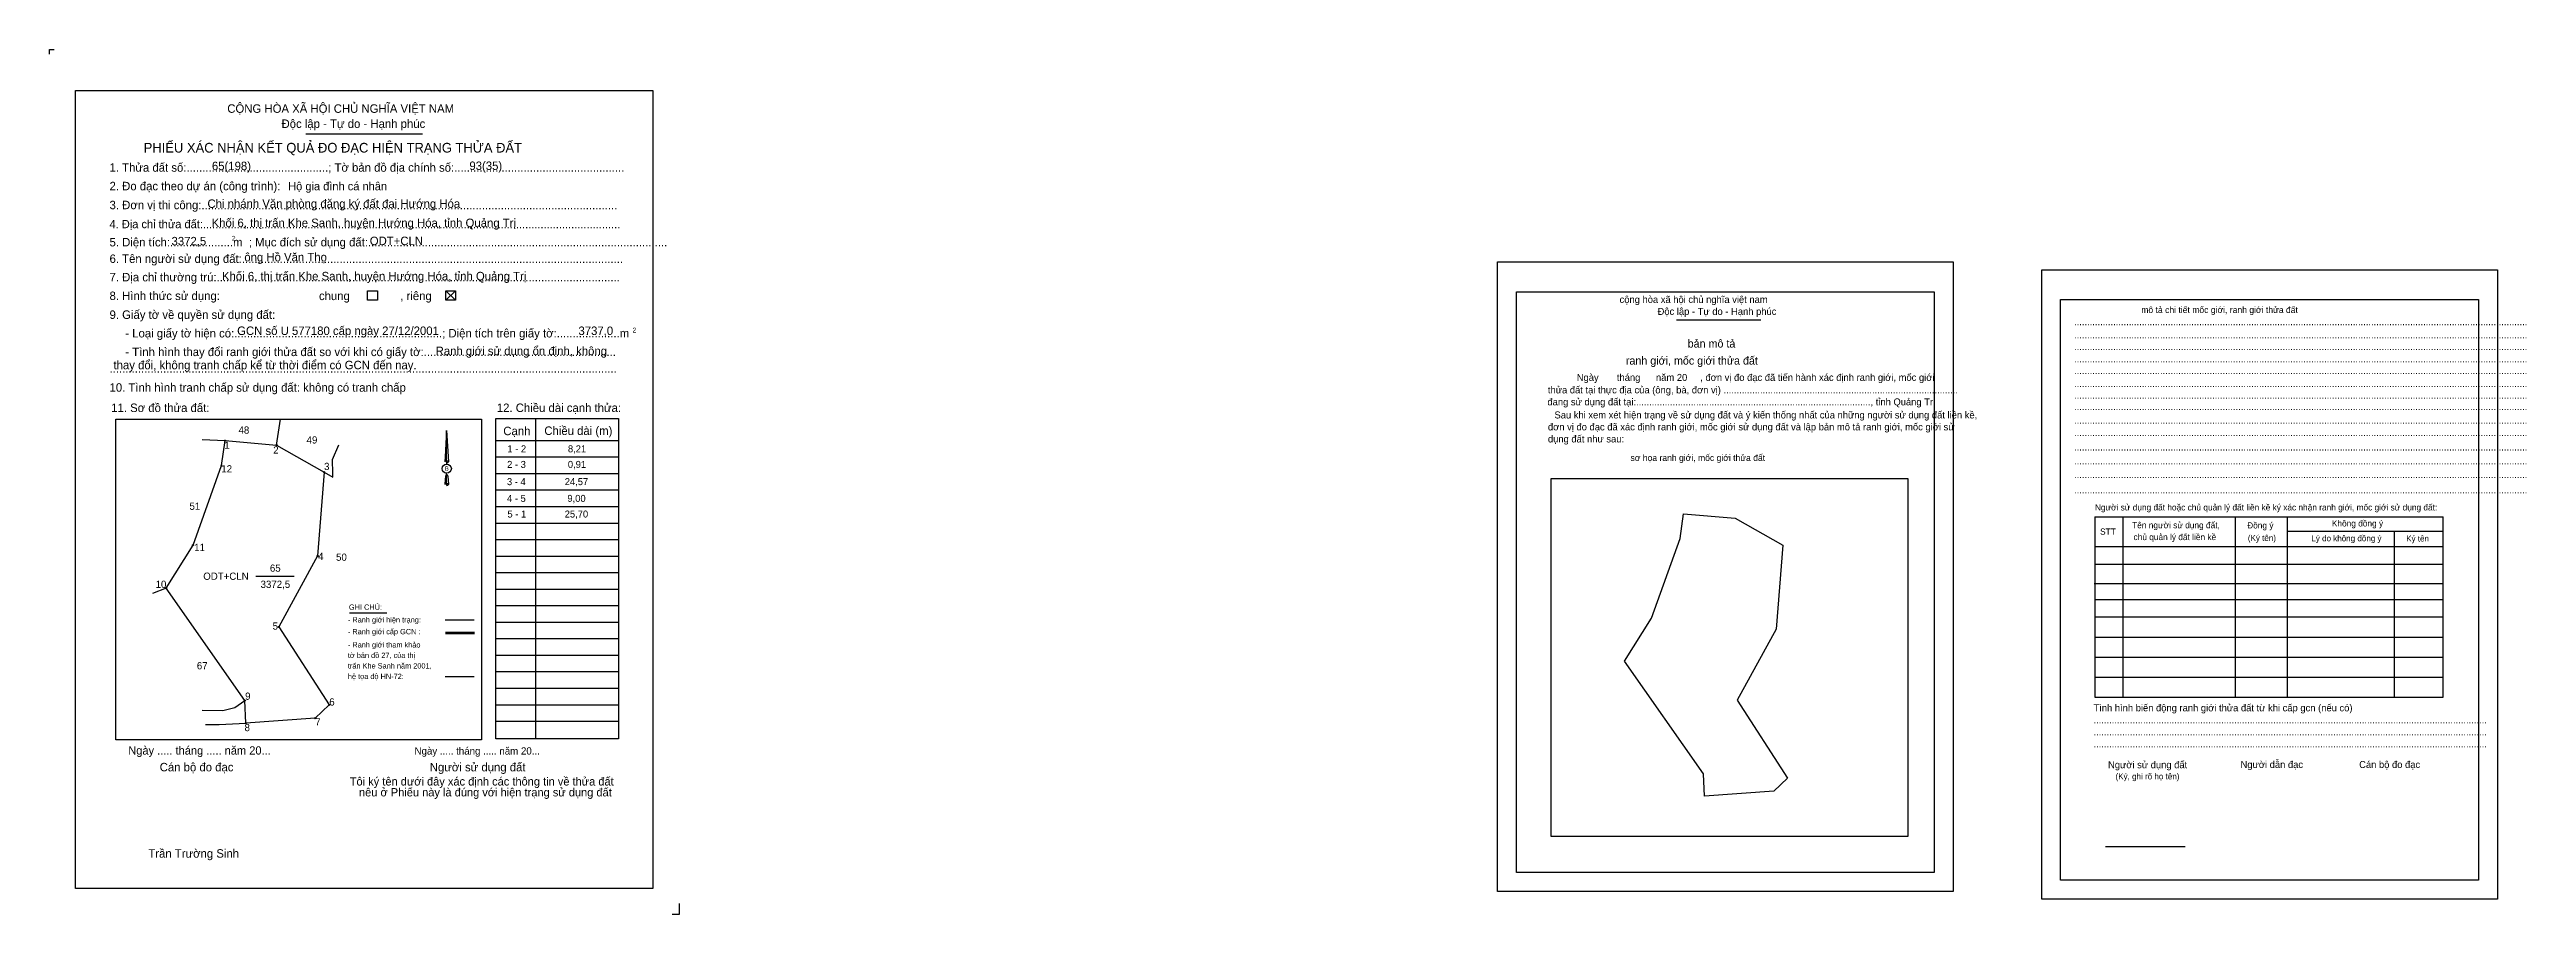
# Model space of a CAD drawing. Extents: x 551877 to 552732, y 1837671 to 1837970.
import ezdxf

# ---------------------------------------------------------------- set-up
doc = ezdxf.new("R2010")
doc.units = 0
for name, color, linetype in [('Level 1', 7, 'Continuous'), ('Level 10', 7, 'Continuous'), ('Level 13', 7, 'Continuous'), ('Level 16', 7, 'Continuous'), ('Level 17', 7, 'Continuous'), ('Level 18', 7, 'Continuous'), ('Level 2', 7, 'Continuous'), ('Level 20', 7, 'Continuous'), ('Level 48', 7, 'Continuous'), ('Level 50', 7, 'Continuous'), ('Level 6', 7, 'Continuous'), ('Level 9', 7, 'Continuous')]:
    doc.layers.add(name, color=color, linetype=linetype)

msp = doc.modelspace()

# ---------------------------------------------------------------- linework, layer by layer
at = {"layer": 'Level 1'}
for p, q in [((551885.71, 1837955.6), (551885.71, 1837955.6)), ((551965.2, 1837940.61), (552005.52, 1837940.61)), ((552013.53, 1837886.3), (552016.95, 1837883.11)), ((552013.53, 1837883.11), (552016.95, 1837886.3)), ((552438.7, 1837876.27), (552467.89, 1837876.27)), ((552044.57, 1837842.17), (552044.57, 1837731.51)), ((552030.87, 1837834.62), (552073.2, 1837834.62)), ((552030.87, 1837828.91), (552073.2, 1837828.91)), ((552030.87, 1837823.2), (552073.2, 1837823.2)), ((552030.87, 1837817.5), (552073.2, 1837817.5)), ((552030.87, 1837811.79), (552073.2, 1837811.79)), ((552030.87, 1837806.08), (552073.2, 1837806.08)), ((552030.87, 1837800.38), (552073.2, 1837800.38)), ((552030.87, 1837794.67), (552073.2, 1837794.67)), ((552030.87, 1837788.96), (552073.2, 1837788.96)), ((552030.87, 1837783.26), (552073.2, 1837783.26)), ((551980.28, 1837775.05), (551993.15, 1837775.05)), ((552030.87, 1837777.55), (552073.2, 1837777.55)), ((552013.32, 1837772.59), (552023.39, 1837772.59)), ((552013.45, 1837767.9), (552023.51, 1837767.9)), ((552013.48, 1837768.33), (552023.54, 1837768.33)), ((552030.87, 1837771.84), (552073.2, 1837771.84)), ((552030.87, 1837766.14), (552073.2, 1837766.14)), ((552030.87, 1837760.43), (552073.2, 1837760.43)), ((552013.32, 1837753.1), (552023.39, 1837753.1)), ((552030.87, 1837754.72), (552073.2, 1837754.72)), ((552030.87, 1837749.02), (552073.2, 1837749.02)), ((552030.87, 1837743.31), (552073.2, 1837743.31)), ((552030.87, 1837737.61), (552073.2, 1837737.61)), ((552085.13, 1837679.78), (552085.13, 1837679.78))]:
    msp.add_line(p, q, dxfattribs=at)
for points in [[(552383.38, 1837886.03), (552527.74, 1837886.03), (552527.74, 1837685.32), (552383.38, 1837685.32)], [(551899.62, 1837841.96), (552025.89, 1837841.96), (552025.89, 1837731.19), (551899.62, 1837731.19)], [(552030.87, 1837842.17), (552073.2, 1837842.17), (552073.2, 1837731.51), (552030.87, 1837731.51)], [(552395.39, 1837821.52), (552518.63, 1837821.52), (552518.63, 1837697.77), (552395.39, 1837697.77)]]:
    msp.add_lwpolyline(points, close=True, dxfattribs=at)
at = {"layer": 'Level 10'}
for points in [[(551971.57, 1837823.64), (551969.29, 1837794.71), (551955.87, 1837770.18), (551973.26, 1837743.24), (551968.49, 1837738.66), (551944.5, 1837736.94), (551944.15, 1837744.7), (551916.94, 1837783.58), (551926.26, 1837798.46), (551936.1, 1837825.94), (551937.33, 1837834.56), (551955.14, 1837832.98), (551971.57, 1837823.64)], [(552475.4, 1837798.38), (552473.12, 1837769.44), (552459.69, 1837744.92), (552477.09, 1837717.97), (552472.31, 1837713.4), (552448.33, 1837711.68), (552447.98, 1837719.43), (552420.77, 1837758.31), (552430.09, 1837773.19), (552439.93, 1837800.68), (552441.16, 1837809.3), (552458.96, 1837807.72), (552475.4, 1837798.38)]]:
    msp.add_lwpolyline(points, dxfattribs=at)
at = {"layer": 'Level 16'}
for p, q in [((551955.14, 1837832.98), (551956.42, 1837841.96)), ((551929.42, 1837834.89), (551937.33, 1837834.56)), ((551971.57, 1837823.64), (551974.58, 1837821.94)), ((551916.94, 1837783.58), (551912.27, 1837781.68)), ((551929.39, 1837741.46), (551936.51, 1837741.25)), ((551936.51, 1837741.25), (551940.71, 1837742.35)), ((551940.71, 1837742.35), (551944.15, 1837744.7)), ((551930.56, 1837736.45), (551935.34, 1837736.45)), ((551935.34, 1837736.45), (551944.5, 1837736.94))]:
    msp.add_line(p, q, dxfattribs=at)
for points in [[(551974.55, 1837823.21), (551974.45, 1837828), (551976.68, 1837833.13)], [(551974.58, 1837821.94), (551974.55, 1837823.21)]]:
    msp.add_lwpolyline(points, dxfattribs=at)
at = {"layer": 'Level 17'}
for p, q in [((552583.23, 1837808.21), (552703.51, 1837808.21)), ((552583.23, 1837808.21), (552583.23, 1837745.92)), ((552592.86, 1837808.21), (552592.86, 1837745.92)), ((552631.7, 1837808.21), (552631.7, 1837745.92)), ((552649.67, 1837808.21), (552649.67, 1837745.92)), ((552703.51, 1837745.92), (552703.51, 1837808.21)), ((552649.67, 1837803.23), (552703.51, 1837803.23)), ((552686.64, 1837803.23), (552686.64, 1837745.92)), ((552583.23, 1837797.97), (552703.51, 1837797.97)), ((552583.23, 1837791.9), (552703.51, 1837791.9)), ((552583, 1837785.2), (552703.28, 1837785.2)), ((552583.23, 1837779.63), (552703.5, 1837779.63)), ((552583.23, 1837773.61), (552703.51, 1837773.61)), ((552583.23, 1837766.69), (552703.51, 1837766.69)), ((552583.23, 1837759.76), (552703.51, 1837759.76)), ((552583.23, 1837752.84), (552703.51, 1837752.84)), ((552583.23, 1837745.92), (552703.51, 1837745.92)), ((552586.9, 1837694.35), (552614.36, 1837694.35))]:
    msp.add_line(p, q, dxfattribs=at)
msp.add_lwpolyline([(552571.4, 1837883.36), (552715.76, 1837883.36), (552715.76, 1837682.65), (552571.4, 1837682.65)], close=True, dxfattribs=at)
at = {"layer": 'Level 18'}
for p, q in [((552013.86, 1837838.02), (552013.38, 1837828.94)), ((552013.86, 1837838.02), (552014.47, 1837827.24)), ((552013.86, 1837838.02), (552014.47, 1837827.24)), ((552013.86, 1837827.62), (552013.86, 1837838.02)), ((552013.86, 1837838.02), (552014.47, 1837827.24)), ((552013.38, 1837828.94), (552013.28, 1837827.24)), ((552013.86, 1837827.62), (552013.86, 1837827.17)), ((552013.86, 1837827.17), (552013.86, 1837826.88)), ((552013.86, 1837826.88), (552013.86, 1837826.45)), ((552013.86, 1837826.88), (552013.86, 1837826.45)), ((552013.86, 1837826.88), (552013.86, 1837826.45)), ((552014.47, 1837827.24), (552014.47, 1837827.24)), ((552013.38, 1837821.1), (552013.28, 1837819.45)), ((552013.45, 1837822.22), (552013.38, 1837821.1)), ((552013.86, 1837822.82), (552013.45, 1837822.22)), ((552013.86, 1837822.82), (552013.86, 1837823.29)), ((552013.86, 1837822.82), (552013.86, 1837823.29)), ((552013.86, 1837822.82), (552013.86, 1837823.29)), ((552013.86, 1837822.82), (552014.33, 1837822.22)), ((552013.86, 1837822.82), (552014.33, 1837822.22)), ((552013.86, 1837822.82), (552014.33, 1837822.22)), ((552013.86, 1837819.78), (552013.86, 1837822.82)), ((552013.86, 1837819.78), (552013.86, 1837819.34)), ((552013.86, 1837819.34), (552013.86, 1837819.05)), ((552014.33, 1837822.22), (552014.47, 1837819.43)), ((552014.33, 1837822.22), (552014.47, 1837819.43)), ((552014.33, 1837822.22), (552014.47, 1837819.43)), ((552014.47, 1837819.43), (552014.47, 1837819.45))]:
    msp.add_line(p, q, dxfattribs=at)
msp.add_ellipse((552013.88, 1837824.87), major_axis=(1.61, 0), ratio=0.952727, dxfattribs=at)
for centre, start_param, end_param in [((552013.88, 1837827.24), 1.570796, 3.074452), ((552013.88, 1837827.24), 0.067141, 1.570796), ((552013.88, 1837827.24), 4.712389, 6.283185), ((552013.88, 1837819.41), 2.491069, 3.074278), ((552013.88, 1837819.41), 1.570796, 2.491069), ((552013.88, 1837819.41), 0.067141, 1.570796), ((552013.88, 1837819.41), 4.712389, 6.283185)]:
    msp.add_ellipse(centre, major_axis=(0.59, 0), ratio=0.614131, start_param=start_param, end_param=end_param, dxfattribs=at)
at = {"layer": 'Level 2'}
for points in [[(551876.69, 1837968.11), (551876.69, 1837969.71), (551878.3, 1837969.71)], [(552094.14, 1837674.55), (552094.14, 1837670.81), (552091.74, 1837670.81)]]:
    msp.add_lwpolyline(points, dxfattribs=at)
for points in [[(551885.71, 1837955.6), (552085.13, 1837955.6), (552085.13, 1837679.78), (551885.71, 1837679.78)], [(552376.85, 1837896.29), (552534.27, 1837896.29), (552534.27, 1837678.79), (552376.85, 1837678.79)], [(552564.88, 1837893.63), (552722.29, 1837893.63), (552722.29, 1837676.12), (552564.88, 1837676.12)]]:
    msp.add_lwpolyline(points, close=True, dxfattribs=at)
at = {"layer": 'Level 20'}
for centre in [(551937.33, 1837834.56), (551955.14, 1837832.98), (551936.1, 1837825.94), (551971.57, 1837823.64), (551926.26, 1837798.46), (551969.29, 1837794.71), (551916.94, 1837783.58), (551955.87, 1837770.18), (551944.15, 1837744.7), (551968.49, 1837738.66), (551973.26, 1837743.24), (551944.5, 1837736.94)]:
    msp.add_circle(centre, 0.2, dxfattribs=at)
at = {"layer": 'Level 50'}
for points in [[(551986.58, 1837886.3), (551990.01, 1837886.3), (551990.01, 1837883.11), (551986.58, 1837883.11)], [(552013.53, 1837886.3), (552016.95, 1837886.3), (552016.95, 1837883.11), (552013.53, 1837883.11)]]:
    msp.add_lwpolyline(points, close=True, dxfattribs=at)
at = {"layer": 'Level 6'}
msp.add_line((551947.91, 1837787.71), (551961.18, 1837787.71), dxfattribs=at)

# ---------------------------------------------------------------- texts
at = {"layer": 'Level 1'}
for s, height, p in [('CỘNG HÒA XÃ HỘI CHỦ NGHĨA VIỆT NAM', 2.9292, (551938.09, 1837947.84)), ('Độc lập - Tự do - Hạnh phúc', 2.9292, (551956.83, 1837942.61)), ('PHIẾU XÁC NHẬN KẾT QUẢ ĐO ĐẠC HIỆN TRẠNG THỬA ĐẤT', 3.348, (551909.22, 1837934.1)), ('1. Thửa đất số:.............................................; Tờ bản đồ địa chính số:......................................................', 2.92918, (551897.42, 1837927.48)), ('2. Đo đạc theo dự án (công trình):', 2.9292, (551897.42, 1837921.06)), ('Chi nhánh Văn phòng đăng ký đất đai Hướng Hóa', 2.9292, (551931.25, 1837914.98)), ('Hộ gia đình cá nhân', 2.8533, (551959.13, 1837921.06)), ('4. Địa chỉ thửa đất:........................................................................................................................................', 2.85327, (551897.42, 1837907.96)), ('3. Đơn vị thi công:....................................................................................................................................', 2.92918, (551897.42, 1837914.52)), ('5. Diện tích:....................m  ; Mục đích sử dụng đất:...............................................................................................', 2.92918, (551897.42, 1837901.67)), ('2', 1.67, (551939.68, 1837903.64)), ('6. Tên người sử dụng đất:.........................................................................................................................', 2.92918, (551897.42, 1837895.96)), ('7. Địa chỉ thường trú:................................................................................................................................', 2.92918, (551897.42, 1837889.59)), ('chung                , riêng', 2.9292, (551969.76, 1837883.12)), ('cộng hòa xã hội chủ nghĩa việt nam', 2.4222, (552419.04, 1837882.13)), ('9. Giấy tờ về quyền sử dụng đất:', 2.9292, (551897.42, 1837876.62)), ('Độc lập - Tự do - Hạnh phúc', 2.4222, (552432.16, 1837878)), ('     - Loại giấy tờ hiện có:..................................................................; Diện tích trên giấy tờ:....................m', 2.92918, (551897.42, 1837870.21)), ('     - Tình hình thay đổi ranh giới thửa đất so với khi có giấy tờ:.............................................................', 2.92918, (551897.42, 1837863.77)), ('2', 1.67, (552078.07, 1837871.92)), ('bản mô tả', 2.769, (552442.56, 1837866.72)), ('.................................................................................................................................................................', 2.92918, (551897.42, 1837858.06)), ('ranh giới, mốc giới thửa đất', 2.7684, (552421.2, 1837860.83)), ('10. Tình hình tranh chấp sử dụng đất: không có tranh chấp', 2.9292, (551897.42, 1837851.46)), ('thửa đất tại thực địa của (ông, bà, đơn vị) ..........................................................................................', 2.42198, (552394.29, 1837850.87)), ('Ngày       tháng      năm 20     , đơn vị đo đạc đã tiến hành xác định ranh giới, mốc giới ', 2.422, (552404.25, 1837855.19)), ('11. Sơ đồ thửa đất:', 2.9292, (551898, 1837844.44)), ('12. Chiều dài cạnh thửa:', 2.9292, (552031.2, 1837844.44)), ('đang sử dụng đất tại:.........................................................................................., tỉnh Quảng Trị', 2.42198, (552394.12, 1837846.73)), ('Sau khi xem xét hiện trạng về sử dụng đất và ý kiến thống nhất của những người sử dụng đất liền kề,', 2.4223, (552396.55, 1837842.22)), ('Cạnh', 2.929, (552033.44, 1837836.43)), ('Chiều dài (m)', 2.9292, (552047.61, 1837836.52)), ('đơn vị đo đạc đã xác định ranh giới, mốc giới sử dụng đất và lập bản mô tả ranh giới, mốc giới sử', 2.4223, (552394.29, 1837838.09)), ('dụng đất như sau:', 2.4223, (552394.29, 1837833.93)), ('sơ họa ranh giới, mốc giới thửa đất', 2.2146, (552422.82, 1837827.52)), ('- Ranh giới hiện trạng:', 1.8381, (551979.75, 1837771.71)), ('GHI CHÚ:', 1.838, (551980.12, 1837776.1)), ('- Ranh giới cấp GCN :', 1.8381, (551979.75, 1837767.64)), ('- Ranh giới tham khảo ', 1.8381, (551979.75, 1837763.07)), ('tờ bản đồ 27, của thị ', 1.8381, (551979.75, 1837759.44)), ('trấn Khe Sanh năm 2001, ', 1.8381, (551979.75, 1837755.81)), ('hệ tọa độ HN-72:', 1.8381, (551979.75, 1837752.18)), ('Ngày ..... tháng ..... năm 20...', 2.8533, (551903.9, 1837726.07)), ('Cán bộ đo đạc', 2.9292, (551914.75, 1837720.27)), ('Ngày ..... tháng ..... năm 20...', 2.5109, (552002.77, 1837726.07)), ('Người sử dụng đất', 2.9292, (552008.04, 1837720.27)), ('Tôi ký tên dưới đây xác định các thông tin về thửa đất', 2.8533, (551980.4, 1837715.37)), (' nêu ở Phiếu này là đúng với hiện trạng sử dụng đất', 2.8533, (551982.53, 1837711.61)), ('Trần Trường Sinh', 2.9292, (551910.83, 1837690.44))]:
    msp.add_text(s, height=height, dxfattribs=at).set_placement(p)
at = {"layer": 'Level 10'}
for s, p in [('1 - 2', (552034.85, 1837830.51)), ('8,21', (552055.76, 1837830.51)), ('2 - 3', (552034.75, 1837825.13)), ('0,91', (552055.74, 1837825.13)), ('4 - 5', (552034.72, 1837813.39)), ('3 - 4', (552034.7, 1837819.17)), ('24,57', (552054.66, 1837819.17)), ('9,00', (552055.58, 1837813.39)), ('5 - 1', (552034.87, 1837807.98)), ('25,70', (552054.65, 1837807.98))]:
    msp.add_text(s, height=2.421, dxfattribs=at).set_placement(p)
at = {"layer": 'Level 13'}
for s, p in [('48', (551941.97, 1837836.95)), ('49', (551965.49, 1837833.55)), ('51', (551925.03, 1837810.65)), ('50', (551975.67, 1837793.04)), ('67', (551927.58, 1837755.53))]:
    msp.add_text(s, height=2.5, dxfattribs=at).set_placement(p)
at = {"layer": 'Level 17'}
for s, height, p in [('mô tả chi tiết mốc giới, ranh giới thửa đất', 2.2146, (552599.25, 1837878.65)), ('..............................................................................................................................................................................', 2.42198, (552576.03, 1837874.45)), ('..............................................................................................................................................................................', 2.42198, (552576.03, 1837869.91)), ('..............................................................................................................................................................................', 2.42198, (552576.03, 1837865.89)), ('..............................................................................................................................................................................', 2.42198, (552576.03, 1837861.57)), ('..............................................................................................................................................................................', 2.42198, (552576.03, 1837857.54)), ('..............................................................................................................................................................................', 2.42198, (552576.03, 1837853.09)), ('..............................................................................................................................................................................', 2.42198, (552576.03, 1837849.07)), ('..............................................................................................................................................................................', 2.42198, (552576.03, 1837845.12)), ('..............................................................................................................................................................................', 2.42198, (552576.03, 1837840.37)), ('..............................................................................................................................................................................', 2.42198, (552576.03, 1837836.13)), ('..............................................................................................................................................................................', 2.42198, (552576.03, 1837831.13)), ('..............................................................................................................................................................................', 2.42198, (552576.03, 1837826.36)), ('..............................................................................................................................................................................', 2.42198, (552576.03, 1837821.59)), ('..............................................................................................................................................................................', 2.42198, (552576.03, 1837816.3)), ('Người sử dụng đất hoặc chủ quản lý đất liền kề ký xác nhận ranh giới, mốc giới sử dụng đất:', 2.1456, (552583.23, 1837810.43)), ('Không đồng ý', 2.1456, (552665.09, 1837804.89)), ('STT', 2.146, (552585.02, 1837802.05)), ('Tên người sử dụng đất,', 2.1456, (552596.1, 1837804.27)), ('chủ quản lý đất liền kề', 2.1456, (552596.58, 1837800.18)), ('Đồng ý', 2.146, (552635.83, 1837804.2)), ('(Ký tên)', 2.076, (552636.07, 1837799.89)), ('Lý do không đồng ý', 2.0763, (552658, 1837799.77)), ('Ký tên', 2.076, (552690.77, 1837799.7)), ('Tình hình biến động ranh giới thửa đất từ khi cấp gcn (nếu có)', 2.4223, (552582.74, 1837741.01)), ('.......................................................................................................................................................', 2.42221, (552582.74, 1837736.86)), ('.......................................................................................................................................................', 2.42221, (552582.74, 1837732.7)), ('.......................................................................................................................................................', 2.42221, (552582.74, 1837728.55)), ('Người sử dụng đất', 2.4222, (552587.77, 1837721.35)), ('Người dẫn đạc', 2.4222, (552633.55, 1837721.42)), ('Cán bộ đo đạc', 2.4222, (552674.52, 1837721.42)), ('(Ký, ghi rõ họ tên)', 2.0763, (552590.36, 1837717.5))]:
    msp.add_text(s, height=height, dxfattribs=at).set_placement(p)
at = {"layer": 'Level 18'}
msp.add_text('B', height=1.46, dxfattribs=at).set_placement((552013.24, 1837824.19))
at = {"layer": 'Level 48'}
msp.add_text('8. Hình thức sử dụng:', height=2.9293, dxfattribs=at).set_placement((551897.42, 1837883.14))
at = {"layer": 'Level 6'}
for s, height, p in [('65(198)', 2.929, (551932.78, 1837928.02)), ('93(35)', 2.929, (552021.73, 1837928.07)), ('Khối 6, thị trấn Khe Sanh, huyện Hướng Hóa, tỉnh Quảng Trị', 2.9293, (551932.68, 1837908.35)), ('3372,5', 2.929, (551918.84, 1837902.03)), ('ODT+CLN', 2.929, (551987.32, 1837902.12)), ('Khối 6, thị trấn Khe Sanh, huyện Hướng Hóa, tỉnh Quảng Trị', 2.9293, (551936.26, 1837889.94)), ('ông Hồ Văn Thọ', 2.9293, (551943.98, 1837896.51)), ('GCN số U 577180 cấp ngày 27/12/2001', 2.9293, (551941.5, 1837871.06)), ('Ranh giới sử dụng ổn định, không ', 2.9293, (552010.06, 1837864.09)), ('3737,0', 2.929, (552059.4, 1837871.06)), (' thay đổi, không tranh chấp kể từ thời điểm có GCN đến nay.', 2.9293, (551897.69, 1837859.22)), ('65', 2.5, (551952.82, 1837789.25)), ('ODT+CLN', 2.5, (551929.79, 1837786.46)), ('3372,5', 2.5, (551949.59, 1837783.67))]:
    msp.add_text(s, height=height, dxfattribs=at).set_placement(p)
at = {"layer": 'Level 9'}
for s, p in [('1', (551937.05, 1837831.73)), ('2', (551953.95, 1837830.08)), ('12', (551936.03, 1837823.56)), ('3', (551971.53, 1837824.39)), ('11', (551926.66, 1837796.43)), ('4', (551969.46, 1837793.3)), ('10', (551913.33, 1837783.66)), ('5', (551953.75, 1837769.23)), ('9', (551944.25, 1837745)), ('7', (551968.47, 1837736.12)), ('6', (551973.32, 1837743.01)), ('8', (551944.05, 1837734.16))]:
    msp.add_text(s, height=2.5, dxfattribs=at).set_placement(p)

doc.saveas('drawing.dxf')
